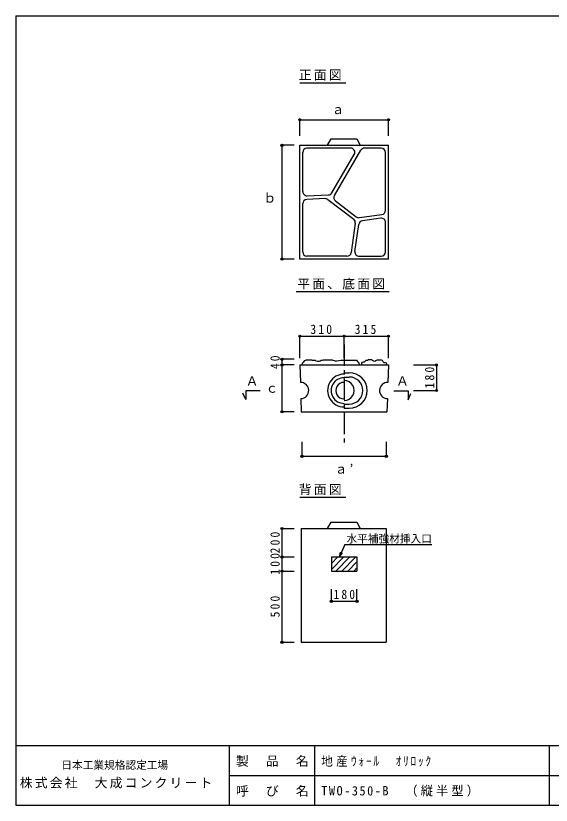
# Model space of a CAD drawing. Units: millimetres at full size, sheet at 1:30. Extents: x -4020 to 4080, y -2880 to 2670.
# Drawn here: x -4020 to -256, y -2880 to 2670 of the extents above; entities that cross this region are included whole.
import ezdxf
from ezdxf.enums import TextEntityAlignment as Align

# ---------------------------------------------------------------- set-up
doc = ezdxf.new("R2010")
doc.units = ezdxf.units.MM
doc.header["$LTSCALE"] = 30
doc.header["$PDMODE"] = 32
doc.header["$PDSIZE"] = 15
doc.linetypes.add('CHAIN1', pattern=[8, 5, -1, 1, -1])
for name, color, linetype in [('0-1', 7, 'Continuous'), ('0-3', 7, 'Continuous'), ('F-0', 2, 'Continuous')]:
    doc.layers.add(name, color=color, linetype=linetype)
doc.styles.add('ＭＳ ゴシック', font='')
doc.styles.get('ＭＳ ゴシック').set_extended_font_data('MS Gothic')

msp = doc.modelspace()

# ---------------------------------------------------------------- linework, layer by layer
at = {"layer": '0-1'}
for p, q in [((-2023.15, 959.61), (-2023.15, 1759.61)), ((-2023.15, 1759.61), (-1400.65, 1759.61)), ((-1666.38, 1739.61), (-1973.15, 1739.61)), ((-1779.82, 1407.35), (-1593.73, 1724.78)), ((-1450.65, 1739.61), (-1567.85, 1739.61)), ((-1400.65, 959.61), (-1400.65, 1759.61)), ((-2003.15, 1434.47), (-2003.15, 1709.61)), ((-1798.4, 1425.08), (-1640.5, 1694.44)), ((-1420.65, 1302.71), (-1420.65, 1709.61)), ((-1971.98, 1404.49), (-1823.12, 1410.27)), ((-2003.15, 1009.61), (-2003.15, 1349.41)), ((-1845.52, 1384.38), (-1974.31, 1379.38)), ((-1826.09, 1378.21), (-1644.86, 1239.18)), ((-1772.2, 1368.37), (-1626.8, 1256.84)), ((-1604.39, 1250.93), (-1446.49, 1273)), ((-1454.8, 1246.6), (-1583.76, 1228.57)), ((-1633.42, 1211.2), (-1662.4, 1005.43)), ((-1635.97, 1013.8), (-1609.32, 1203.04)), ((-1420.65, 1009.61), (-1420.65, 1216.89)), ((-1400.65, 959.61), (-2023.15, 959.61)), ((-1692.11, 979.61), (-1973.15, 979.61)), ((-1606.27, 979.61), (-1450.65, 979.61)), ((-2023.15, 215.33), (-2019.38, 92.31)), ((-1711.9, 160.33), (-1675.65, 160.33)), ((-1711.9, 130.33), (-1675.65, 130.33)), ((-1407.9, -21.64), (-1410.75, -114.67)), ((-1711.9, -59.67), (-1675.65, -59.67)), ((-1711.9, -89.67), (-1675.65, -89.67)), ((-2013.04, -934.5), (-2013.04, -1734.5)), ((-2013.04, -934.5), (-1415.34, -934.5)), ((-1415.34, -934.5), (-1415.34, -1734.5)), ((-1801.9, -1137.71), (-1798.68, -1134.5)), ((-1801.9, -1180.13), (-1756.26, -1134.5)), ((-1801.9, -1222.56), (-1713.83, -1134.5)), ((-1801.9, -1137.71), (-1798.68, -1134.5)), ((-1801.9, -1180.13), (-1756.26, -1134.5)), ((-1801.9, -1222.56), (-1713.83, -1134.5)), ((-1801.9, -1134.5), (-1801.9, -1234.5)), ((-1771.4, -1234.5), (-1671.4, -1134.5)), ((-1771.4, -1234.5), (-1671.4, -1134.5)), ((-1728.98, -1234.5), (-1628.98, -1134.5)), ((-1728.98, -1234.5), (-1628.98, -1134.5)), ((-1686.55, -1234.5), (-1621.9, -1169.84)), ((-1686.55, -1234.5), (-1621.9, -1169.84)), ((-1644.13, -1234.5), (-1621.9, -1212.27)), ((-1644.13, -1234.5), (-1621.9, -1212.27)), ((-1801.9, -1234.5), (-1621.9, -1234.5)), ((-2013.04, -1734.5), (-1415.34, -1734.5))]:
    msp.add_line(p, q, dxfattribs=at)
at = {"layer": '0-1', "linetype": 'CHAIN1'}
msp.add_line((-1711.9, 359.17), (-1711.9, -361.1), dxfattribs=at)
at = {"layer": '0-1'}
for points in [[(-1828.15, 1759.61), (-1803.15, 1804.61), (-1623.15, 1804.61), (-1598.15, 1759.61)], [(-2008.53, 217.03), (-2005.3, 225.1), (-2002.07, 233.18), (-1995.61, 238.03), (-1989.15, 246.11), (-1982.69, 247.72), (-1976.23, 250.95), (-1969.76, 250.95), (-1961.69, 250.95), (-1955.23, 250.95), (-1948.76, 250.95), (-1942.3, 250.95), (-1935.84, 247.72), (-1926.15, 247.72), (-1916.45, 247.72), (-1909.99, 244.49), (-1900.3, 242.87), (-1893.84, 242.87), (-1887.38, 242.87), (-1880.92, 244.49), (-1872.84, 247.72), (-1863.15, 249.34), (-1856.68, 250.95), (-1845.38, 250.95), (-1838.91, 250.95), (-1832.45, 250.95), (-1824.38, 250.95), (-1814.68, 250.95), (-1804.99, 250.95), (-1796.91, 250.95), (-1790.45, 247.72), (-1780.76, 246.11), (-1769.45, 242.87), (-1762.99, 244.49), (-1750.07, 246.11), (-1732.3, 247.72), (-1725.83, 247.72), (-1716.14, 249.34), (-1709.68, 249.34), (-1703.22, 249.34)], [(-1703.22, 249.34), (-1695.14, 249.34), (-1685.45, 249.34), (-1675.76, 249.34), (-1669.29, 249.34), (-1661.22, 249.34), (-1654.75, 249.34), (-1646.68, 249.34), (-1638.6, 249.34), (-1632.14, 249.34), (-1625.68, 247.72), (-1619.22, 242.87), (-1614.37, 234.8), (-1609.52, 226.72), (-1604.68, 218.64), (-1604.68, 217.03)], [(-1586.91, 218.64), (-1588.52, 226.72), (-1582.06, 234.8), (-1575.6, 236.41), (-1569.14, 238.03), (-1562.68, 244.49), (-1556.21, 247.72), (-1546.52, 249.34), (-1540.06, 252.57), (-1531.98, 252.57), (-1525.52, 252.57), (-1519.06, 252.57), (-1512.6, 249.34), (-1504.52, 244.49), (-1496.44, 242.87), (-1489.98, 246.11), (-1483.52, 249.34), (-1477.06, 250.95), (-1467.36, 250.95), (-1459.29, 250.95), (-1451.21, 250.95), (-1444.75, 247.72), (-1439.9, 239.64), (-1431.82, 231.57), (-1423.75, 231.57), (-1417.29, 229.95), (-1414.05, 221.87), (-1413.97, 220.79), (-1413.73, 219.59), (-1412.53, 218.15), (-1412.29, 216.71), (-1412.53, 215.51), (-1412.77, 215.27)], [(-2023.15, 215.33), (-1400.65, 215.33), (-1404.41, 92.31)], [(-2015.89, -21.64), (-2013.04, -114.67), (-1410.75, -114.67)], [(-1828.15, -934.5), (-1803.15, -889.5), (-1623.15, -889.5), (-1598.15, -934.5)], [(-1801.9, -1134.5), (-1621.9, -1134.5), (-1621.9, -1234.5)]]:
    msp.add_lwpolyline(points, dxfattribs=at)
for centre, radius, start, end in [((-1973.15, 1709.61), 30, 90, 180), ((-1666.38, 1709.61), 30, 329.61926, 90), ((-1567.85, 1709.61), 30, 90, 149.6216), ((-1450.65, 1709.61), 30, 0, 90), ((-1973.15, 1434.47), 30, 180, 272.22433), ((-1824.28, 1440.25), 30, 272.22374, 329.621), ((-1753.94, 1392.18), 30, 149.61955, 232.50743), ((-1973.15, 1349.41), 30, 92.22374, 180), ((-1844.35, 1354.41), 30, 52.50792, 92.22374), ((-1450.65, 1302.71), 30, 277.95747, 0), ((-1663.12, 1215.38), 30, 351.98264, 52.50648), ((-1608.54, 1280.64), 30, 232.50839, 277.95721), ((-1579.61, 1198.86), 30, 97.95689, 171.98264), ((-1450.65, 1216.89), 30, 0, 97.95781), ((-1973.15, 1009.61), 30, 180, 270), ((-1692.11, 1009.61), 30, 270, 351.98491), ((-1606.27, 1009.61), 30, 171.98256, 270), ((-1450.65, 1009.61), 30, 270, 0), ((-1713.15, 35.33), 115, 89.37572, 270.62428), ((-1713.15, 35.33), 90, 89.20229, 270.79771), ((-1675.65, 35.33), 125, 270, 90), ((-1675.65, 35.33), 95, 270, 90), ((-2017.64, 35.33), 57, 271.75346, 91.75331), ((-1713.15, 35.33), 57.5, 88.75136, 271.24864), ((-1710.65, 35.33), 70, 268.97672, 91.02328), ((-1406.16, 35.33), 57, 88.24654, 268.24654)]:
    msp.add_arc(centre, radius, start, end, dxfattribs=at)
at = {"layer": '0-3'}
for p, q in [((-2023.15, 2199.44), (-1698.99, 2199.44)), ((-2023.15, 1826.09), (-2023.15, 1939.19)), ((-2023.15, 1939.19), (-1400.65, 1939.19)), ((-1400.65, 1826.09), (-1400.65, 1939.19)), ((-2149.06, 1759.61), (-2149.06, 959.61)), ((-2062.06, 1759.61), (-2149.06, 1759.61)), ((-2062.06, 959.61), (-2149.06, 959.61)), ((-2048.56, 730.64), (-1395.86, 730.64)), ((-2023.15, 417.05), (-1711.9, 417.05)), ((-2023.15, 263.94), (-2023.15, 417.05)), ((-1400.65, 263.94), (-1400.65, 417.05)), ((-2149.06, 255.33), (-2149.06, 215.33)), ((-2062.06, 255.33), (-2149.06, 255.33)), ((-2062.06, 215.33), (-2149.06, 215.33)), ((-2149.06, 215.33), (-2149.06, -114.67)), ((-1223.74, 215.33), (-1062.36, 215.33)), ((-1062.36, 215.33), (-1062.36, 35.33)), ((-1261.33, -29.17), (-1242.27, 15.31)), ((-1223.74, 35.33), (-1062.36, 35.33)), ((-2062.06, -114.67), (-2149.06, -114.67)), ((-2008.45, -324.66), (-2008.45, -426.93)), ((-1415.34, -324.66), (-1415.34, -426.93)), ((-2008.45, -426.93), (-1415.34, -426.93)), ((-2023.15, -714.67), (-1698.99, -714.67)), ((-2149.06, -934.5), (-2062.06, -934.5)), ((-2149.06, -934.5), (-2149.06, -1134.5)), ((-1706.88, -1048.16), (-1094.41, -1048.16)), ((-1743.38, -1134.5), (-1722.84, -1106.43)), ((-2149.06, -1134.5), (-2149.06, -1234.5)), ((-2149.06, -1134.5), (-2062.06, -1134.5)), ((-2149.06, -1234.5), (-2149.06, -1734.5)), ((-2149.06, -1234.5), (-2062.06, -1234.5)), ((-1801.9, -1446.53), (-1801.9, -1360.61)), ((-1621.9, -1446.53), (-1621.9, -1360.61)), ((-1801.9, -1446.53), (-1621.9, -1446.53)), ((-2149.06, -1734.5), (-2062.06, -1734.5))]:
    msp.add_line(p, q, dxfattribs=at)
for points in [[(-1711.9, 263.94), (-1711.9, 417.05), (-1400.65, 417.05)], [(-2302.32, 33.51), (-2403.98, 33.51), (-2403.98, -26.85), (-2423.04, 17.62)], [(-1362.98, 34.37), (-1261.33, 34.37), (-1261.33, -29.17)], [(-1706.88, -1048.16), (-1743.38, -1134.5), (-1737.57, -1100.2)]]:
    msp.add_lwpolyline(points, dxfattribs=at)
for p in [(-2023.15, 1939.19), (-1400.65, 1939.19), (-2149.06, 1759.61), (-2149.06, 959.61), (-2023.15, 417.05), (-1711.9, 417.05), (-1400.65, 417.05), (-2149.06, 255.33), (-2149.06, 215.33), (-1062.36, 215.33), (-1062.36, 35.33), (-2149.06, -114.67), (-2008.45, -426.93), (-1415.34, -426.93), (-2149.06, -934.5), (-2149.06, -1134.5), (-2149.06, -1234.5), (-1801.9, -1446.53), (-1621.9, -1446.53), (-2149.06, -1734.5)]:
    msp.add_point(p, dxfattribs=at)
at = {"layer": 'F-0'}
for p, q in [((-4020, 2670), (-4020, -2880)), ((-4020, 2670), (4080, 2670)), ((-4020, -2460), (4080, -2460)), ((-2520, -2460), (-2520, -2880)), ((-1920, -2460), (-1920, -2880)), ((-270, -2460), (-270, -2880)), ((-2520, -2670), (2490, -2670)), ((-4020, -2880), (4080, -2880))]:
    msp.add_line(p, q, dxfattribs=at)

# ---------------------------------------------------------------- texts
at = {"layer": '0-3', "style": 'ＭＳ ゴシック'}
for s, p in [('ａ', (-1800.19, 1959.21)), ('ｂ', (-2279.56, 1336.51)), ('Ａ', (-2403.98, 49.39)), ('Ａ', (-1347.1, 50.25)), ('ｃ', (-2264.68, 0.04))]:
    msp.add_text(s, height=65.98, dxfattribs=at).set_placement(p, align=Align.BOTTOM_LEFT)
at = {"layer": '0-3', "color": 4, "style": 'ＭＳ ゴシック'}
msp.add_text('水平補強材挿入口', height=54.99, dxfattribs=at).set_placement((-1695.09, -1050.53), align=Align.BOTTOM_LEFT)
at = {"layer": '0-3', "char_height": 65.98, "attachment_point": 7, "style": 'ＭＳ ゴシック'}
for s, insert in [('\\T1.17;正面図', (-2030.52, 2214.19)), ('\\T1.17;平面、底面図', (-2041.18, 745.39)), ('\\T1.38;\\W0.9;310', (-1949.13, 432.05)), ('\\T1.38;\\W0.9;315', (-1637.88, 432.05)), ('\\T1.17;ａ’', (-1778.69, -550.08)), ('\\T1.17;背面図', (-2030.52, -699.92)), ('\\T1.38;\\W0.9;180', (-1786.9, -1431.53))]:
    msp.add_mtext(s, dxfattribs=dict(at, insert=insert))
at = {"layer": '0-3', "char_height": 65.98, "attachment_point": 7, "rotation": 90, "style": 'ＭＳ ゴシック'}
for s, insert in [('\\T1.36;\\W0.9;40', (-2164.06, 186.58)), ('\\T1.38;\\W0.9;180', (-1077.36, 50.33)), ('\\T1.38;\\W0.9;200', (-2164.06, -1109.5)), ('\\T1.38;\\W0.9;100', (-2164.06, -1259.5)), ('\\T1.38;\\W0.9;500', (-2164.06, -1559.5))]:
    msp.add_mtext(s, dxfattribs=dict(at, insert=insert))
at = {"layer": 'F-0', "color": 4, "style": 'ＭＳ ゴシック'}
msp.add_text('日本工業規格認定工場', height=54.99, dxfattribs=at).set_placement((-3699.33, -2641.83), align=Align.BOTTOM_LEFT)
at = {"layer": 'F-0', "color": 7, "char_height": 65.98, "attachment_point": 7, "style": 'ＭＳ ゴシック'}
for s, insert in [('\\T1.17;製\u3000品\u3000名', (-2472.5, -2610)), ('\\T1.29;\\W0.9;地産ｳｫｰﾙ\u3000ｵﾘﾛｯｸ', (-1872.5, -2610)), ('\\T1.17;株式会社\u3000大成コンクリート', (-3991.84, -2763.05)), ('\\T1.17;呼\u3000び\u3000名', (-2472.5, -2820)), ('\\T1.26;\\W0.95;TWO-350-B\u3000（縦半型）', (-1872.5, -2820))]:
    msp.add_mtext(s, dxfattribs=dict(at, insert=insert))

doc.saveas('drawing.dxf')
